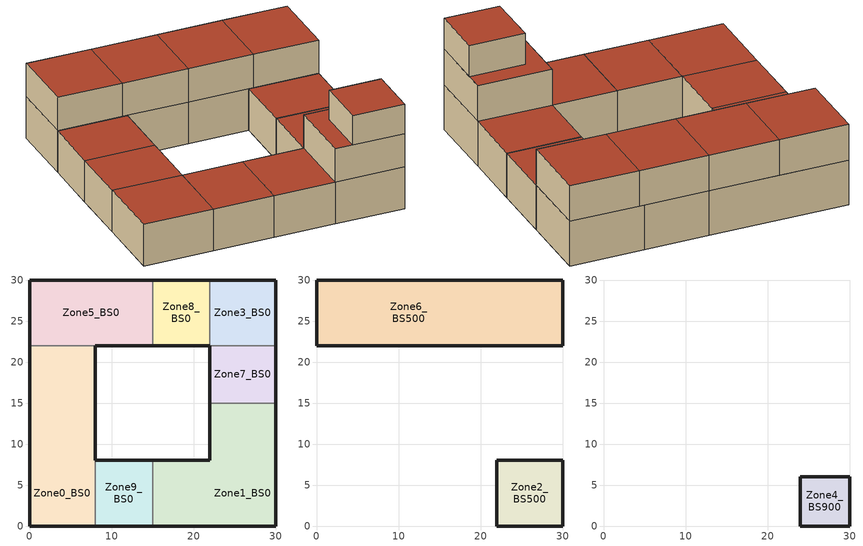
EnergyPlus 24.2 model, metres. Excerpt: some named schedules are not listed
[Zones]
Zone0_BS0
 floor ground (Generic Ground Slab): 8,8 8,0 0,0 0,8 z0; 8,15 8,8 0,8 0,15 z0; 8,22 8,15 0,15 0,22 z0
 wall outside (Generic Exterior Wall): 8,8 8,15 8,22 / 0,22 0,15 0,8 0,0 8,0 z0:5
 wall to Zone9_BS0 (Generic Interior Wall): 8,0 8,8 z0:5
 wall to Zone5_BS0 (Generic Interior Wall): 8,22 0,22 z0:5
 roof outside (Generic Roof): 0,8 0,0 8,0 8,8 z5; 0,15 0,8 8,8 8,15 z5; 0,22 0,15 8,15 8,22 z5
Zone1_BS0
 floor ground (Generic Ground Slab): 22,8 22,0 15,0 15,8 z0; 30,8 30,0 22,0 22,8 z0; 30,15 30,8 22,8 22,15 z0
 wall outside (Generic Exterior Wall): 15,0 22,0 30,0 30,8 30,15 / 22,15 22,8 15,8 z0:5
 wall to Zone9_BS0 (Generic Interior Wall): 15,8 15,0 z0:5
 wall to Zone7_BS0 (Generic Interior Wall): 30,15 22,15 z0:5
 roof outside (Generic Roof): 15,8 15,0 22,0 22,8 z5; 22,15 22,8 30,8 30,15 z5
Zone3_BS0
 floor ground (Generic Ground Slab): 30,30 30,22 22,22 22,30 z0
 wall outside (Generic Exterior Wall): 30,22 30,30 22,30 z0:5
 wall to Zone8_BS0 (Generic Interior Wall): 22,30 22,22 z0:5
 wall to Zone7_BS0 (Generic Interior Wall): 22,22 30,22 z0:5
Zone5_BS0
 floor ground (Generic Ground Slab): 15,30 15,22 0,22 0,30 z0
 wall outside (Generic Exterior Wall): 8,22 15,22 / 15,30 0,30 0,22 z0:5
 wall to Zone8_BS0 (Generic Interior Wall): 15,22 15,30 z0:5
Zone7_BS0
 floor ground (Generic Ground Slab): 30,22 30,15 22,15 22,22 z0
 wall outside (Generic Exterior Wall): 22,22 22,15 / 30,15 30,22 z0:5
 roof outside (Generic Roof): 22,22 22,15 30,15 30,22 z5
Zone8_BS0
 floor ground (Generic Ground Slab): 22,30 22,22 15,22 15,30 z0
 wall outside (Generic Exterior Wall): 22,30 15,30 / 15,22 22,22 z0:5
Zone9_BS0
 floor ground (Generic Ground Slab): 15,8 15,0 8,0 8,8 z0
 wall outside (Generic Exterior Wall): 8,0 15,0 / 15,8 8,8 z0:5
 roof outside (Generic Roof): 8,8 8,0 15,0 15,8 z5
Zone2_BS500
 floor to Zone1_BS0 (Generic Interior Floor): 30,8 30,0 22,0 22,8 z5
 wall outside (Generic Exterior Wall): 30,0 30,8 22,8 22,0 30,0 z5:9
 roof outside (Generic Roof): 22,8 22,0 24,0 24,6 30,6 30,8 z9
Zone6_BS500
 floor to Zone5_BS0 (Generic Interior Floor): 15,30 15,22 7.5,22 7.5,30 z5; 7.5,30 7.5,22 0,22 0,30 z5
 floor to Zone8_BS0 (Generic Interior Floor): 22,30 22,22 15,22 15,30 z5
 floor to Zone3_BS0 (Generic Interior Floor): 22.5,30 22.5,22 22,22 22,30 z5; 30,30 30,22 22.5,22 22.5,30 z5
 wall outside (Generic Exterior Wall): 15,30 7.5,30 0,30 0,22 7.5,22 15,22 22.5,22 30,22 30,30 22.5,30 15,30 z5:9
 roof outside (Generic Roof): 7.5,30 7.5,22 15,22 15,30 z9; 0,30 0,22 7.5,22 7.5,30 z9; 15,30 15,22 22.5,22 22.5,30 z9; 22.5,30 22.5,22 30,22 30,30 z9
Zone4_BS900
 floor to Zone2_BS500 (Generic Interior Floor): 30,6 30,0 24,0 24,6 z9
 wall outside (Generic Exterior Wall): 24,6 24,0 30,0 30,6 24,6 z9:12.5
 roof outside (Generic Roof): 24,6 24,0 30,0 30,6 z12.5
[SizingPeriod:DesignDay] Day of Month=21; Dry-Bulb Temp Range Modifier Type=DefaultMultipliers; Barometric Pressure {Pa}=100881; Rain {Yes/No}=No; Snow on ground {Yes/No}=No; Daylight Savings Time Indicator {Yes/No}=No
Name | Month | Day Type | Max Dry-Bulb Temp {C} | Daily Dry-Bulb Temp Range {C} | Humidity Condition Type | Wetbulb/Dewpoint at Max Dry-Bulb {C} | Wind Speed {m/s} | Wind Direction {Degrees; N=0, S=180} | Solar Model Indicator | Clearness (0.0 to 1.2) | ASHRAE Clear Sky Beam Optical Depth (taub) | ASHRAE Clear Sky Diffuse Optical Depth (taud) | Enthalpy at Maximum Dry-Bulb {J/kg}
Bologna-Marconi.AP Ann Htg 99.6% Condns DB | 1 | WinterDesignDay | -3.8 | 0 | Wetbulb | -3.8 | 2.1 | 210 | ASHRAEClearSky | 0
Bologna-Marconi.AP Ann Hum_n 99.6% Condns DP=>MCDB | 1 | WinterDesignDay | 1.2 | 0 | Dewpoint | -9.6 | 2.1 | 210 | ASHRAEClearSky | 0
Bologna-Marconi.AP Ann Htg Wind 99.6% Condns WS=>MCDB | 1 | WinterDesignDay | 8 | 0 | Wetbulb | 8 | 7.4 | 210 | ASHRAEClearSky | 0
Bologna-Marconi.AP Ann Clg .4% Condns DB=>MWB | 7 | SummerDesignDay | 35.1 | 13 | Wetbulb | 22.2 | 2.8 | 70 | ASHRAETau2017 |  | 0.452 | 2.209
Bologna-Marconi.AP Ann Clg .4% Condns WB=>MDB | 7 | SummerDesignDay | 31.9 | 11.6 | Wetbulb | 24.2 | 2.8 | 70 | ASHRAETau2017 |  | 0.452 | 2.209
Bologna-Marconi.AP Ann Clg .4% Condns DP=>MDB | 7 | SummerDesignDay | 28.2 | 11.5 | Dewpoint | 21.6 | 2.8 | 70 | ASHRAETau2017 |  | 0.452 | 2.209
Bologna-Marconi.AP Ann Clg .4% Condns Enth=>MDB | 7 | SummerDesignDay | 31.7 | 11.5 | Enthalpy |  | 2.8 | 70 | ASHRAETau2017 |  | 0.452 | 2.209 | 72100
Bologna-Marconi.AP January .4% Condns DB=>MCWB | 1 | SummerDesignDay | 14 | 6.6 | Wetbulb | 9.2 | 1.8 | 70 | ASHRAETau2017 |  | 0.335 | 2.47
Bologna-Marconi.AP February .4% Condns DB=>MCWB | 2 | SummerDesignDay | 16.9 | 8.5 | Wetbulb | 9.4 | 2 | 70 | ASHRAETau2017 |  | 0.358 | 2.374
Bologna-Marconi.AP March .4% Condns DB=>MCWB | 3 | SummerDesignDay | 23 | 10 | Wetbulb | 13.9 | 2.2 | 70 | ASHRAETau2017 |  | 0.389 | 2.259
Bologna-Marconi.AP April .4% Condns DB=>MCWB | 4 | SummerDesignDay | 26.3 | 10.2 | Wetbulb | 17.1 | 2.4 | 70 | ASHRAETau2017 |  | 0.431 | 2.153
Bologna-Marconi.AP May .4% Condns DB=>MCWB | 5 | SummerDesignDay | 30.9 | 10.3 | Wetbulb | 20.3 | 2.5 | 70 | ASHRAETau2017 |  | 0.438 | 2.187
Bologna-Marconi.AP June .4% Condns DB=>MCWB | 6 | SummerDesignDay | 35.1 | 11 | Wetbulb | 22 | 2.5 | 70 | ASHRAETau2017 |  | 0.452 | 2.188
Bologna-Marconi.AP July .4% Condns DB=>MCWB | 7 | SummerDesignDay | 36.9 | 11.5 | Wetbulb | 22 | 2.6 | 70 | ASHRAETau2017 |  | 0.452 | 2.209
Bologna-Marconi.AP August .4% Condns DB=>MCWB | 8 | SummerDesignDay | 37.4 | 11.5 | Wetbulb | 22.1 | 2.4 | 70 | ASHRAETau2017 |  | 0.439 | 2.247
Bologna-Marconi.AP September .4% Condns DB=>MCWB | 9 | SummerDesignDay | 32.2 | 10.4 | Wetbulb | 20.9 | 2.3 | 70 | ASHRAETau2017 |  | 0.426 | 2.271
Bologna-Marconi.AP October .4% Condns DB=>MCWB | 10 | SummerDesignDay | 27.2 | 8.2 | Wetbulb | 18.3 | 2 | 70 | ASHRAETau2017 |  | 0.402 | 2.309
Bologna-Marconi.AP November .4% Condns DB=>MCWB | 11 | SummerDesignDay | 20.1 | 6.4 | Wetbulb | 15.1 | 1.9 | 70 | ASHRAETau2017 |  | 0.37 | 2.397
Bologna-Marconi.AP December .4% Condns DB=>MCWB | 12 | SummerDesignDay | 15 | 6.3 | Wetbulb | 10.2 | 1.8 | 70 | ASHRAETau2017 |  | 0.333 | 2.495
Bologna-Marconi.AP January .4% Condns WB=>MCDB | 1 | SummerDesignDay | 12.6 | 6.6 | Wetbulb | 10.3 | 1.8 | 70 | ASHRAETau2017 |  | 0.335 | 2.47
Bologna-Marconi.AP February .4% Condns WB=>MCDB | 2 | SummerDesignDay | 15.1 | 8.5 | Wetbulb | 11.4 | 2 | 70 | ASHRAETau2017 |  | 0.358 | 2.374
Bologna-Marconi.AP March .4% Condns WB=>MCDB | 3 | SummerDesignDay | 20.7 | 10 | Wetbulb | 14.7 | 2.2 | 70 | ASHRAETau2017 |  | 0.389 | 2.259
Bologna-Marconi.AP April .4% Condns WB=>MCDB | 4 | SummerDesignDay | 24.8 | 10.2 | Wetbulb | 17.9 | 2.4 | 70 | ASHRAETau2017 |  | 0.431 | 2.153
Bologna-Marconi.AP May .4% Condns WB=>MCDB | 5 | SummerDesignDay | 28.3 | 10.3 | Wetbulb | 21.7 | 2.5 | 70 | ASHRAETau2017 |  | 0.438 | 2.187
Bologna-Marconi.AP June .4% Condns WB=>MCDB | 6 | SummerDesignDay | 31.9 | 11 | Wetbulb | 24.3 | 2.5 | 70 | ASHRAETau2017 |  | 0.452 | 2.188
Bologna-Marconi.AP July .4% Condns WB=>MCDB | 7 | SummerDesignDay | 33.2 | 11.5 | Wetbulb | 25.4 | 2.6 | 70 | ASHRAETau2017 |  | 0.452 | 2.209
Bologna-Marconi.AP August .4% Condns WB=>MCDB | 8 | SummerDesignDay | 33.1 | 11.5 | Wetbulb | 25.5 | 2.4 | 70 | ASHRAETau2017 |  | 0.439 | 2.247
Bologna-Marconi.AP September .4% Condns WB=>MCDB | 9 | SummerDesignDay | 28.8 | 10.4 | Wetbulb | 22.4 | 2.3 | 70 | ASHRAETau2017 |  | 0.426 | 2.271
Bologna-Marconi.AP October .4% Condns WB=>MCDB | 10 | SummerDesignDay | 23.6 | 8.2 | Wetbulb | 20.2 | 2 | 70 | ASHRAETau2017 |  | 0.402 | 2.309
Bologna-Marconi.AP November .4% Condns WB=>MCDB | 11 | SummerDesignDay | 18.3 | 6.4 | Wetbulb | 16.2 | 1.9 | 70 | ASHRAETau2017 |  | 0.37 | 2.397
Bologna-Marconi.AP December .4% Condns WB=>MCDB | 12 | SummerDesignDay | 13.8 | 6.3 | Wetbulb | 11.7 | 1.8 | 70 | ASHRAETau2017 |  | 0.333 | 2.495
[Building]
Building: clockwise north axis=15; terrain=City; solar distribution=FullExterior
[Site:WaterMainsTemperature]
calculation method=CorrelationFromWeatherFile
[Site:GroundTemperature:BuildingSurface]
6.3, 5.43, 6.97, 9.38, 15.67, 20.52, 23.8, 24.8, 23.1, 19.33, 14.29, 9.62
[Material] thermal absorptance=0.9
Name | roughness | thickness {m} | conductivity {W/m-K} | density {kg/m3} | specific heat {J/kg-K} | solar absorptance | visible absorptance
Generic HW Concrete | MediumRough | 0.2 | 1.95 | 2240 | 900 | 0.8 | 0.8
Generic Ceiling Air Gap | Smooth | 0.1 | 0.556 | 1.28 | 1000 | 0.7 | 0.7
Generic Brick | MediumRough | 0.1 | 0.9 | 1920 | 790 | 0.65 | 0.65
Generic Acoustic Tile | MediumSmooth | 0.02 | 0.06 | 368 | 590 | 0.2 | 0.2
Generic LW Concrete | MediumRough | 0.1 | 0.53 | 1280 | 840 | 0.8 | 0.8
Generic Roof Membrane | MediumRough | 0.01 | 0.16 | 1120 | 1460 | 0.65 | 0.65
Generic Gypsum Board | MediumSmooth | 0.0127 | 0.16 | 800 | 1090 | 0.5 | 0.5
Generic Wall Air Gap | Smooth | 0.1 | 0.667 | 1.28 | 1000 | 0.7 | 0.7
Generic 50mm Insulation | MediumRough | 0.05 | 0.03 | 43 | 1210 | 0.7 | 0.7
[Construction]
Generic Ground Slab: Generic 50mm Insulation, Generic HW Concrete
Generic Roof: Generic Roof Membrane, Generic 50mm Insulation, Generic LW Concrete, Generic Ceiling Air Gap, Generic Acoustic Tile
Generic Interior Floor: Generic Acoustic Tile, Generic Ceiling Air Gap, Generic LW Concrete
Generic Interior Wall: Generic Gypsum Board, Generic Wall Air Gap, Generic Gypsum Board
Generic Exterior Wall: Generic Brick, Generic LW Concrete, Generic 50mm Insulation, Generic Wall Air Gap, Generic Gypsum Board
[HVACTemplate:Zone:IdealLoadsAirSystem] heating supply air temp {C}=50; cooling supply air temp {C}=13; heating limit=LimitCapacity; max sensible heat capacity=Autosize; cooling limit=LimitFlowRateAndCapacity; max cooling fow rate {m3/s}=Autosize; max total cooling capacity=Autosize; heating availability schedule=HtnSch_Season; cooling availability schedule=ClnSch_Season; dehumidification type=None; humidification type=None; outdoor air method=DetailedSpecification; demand controlled vent type=None; economizer type=NoEconomizer; heat recovery type=None; sensible heat recovery effectiveness=0; latent heat recovery effectiveness=0
Name | template thermostat | outdoor air object
Zone6_BS500 | Setpoint_Zone6_BS500..Zone6_BS500 | Ventilation_Zone6_BS500..Zone6_BS500
Zone7_BS0 | Setpoint_Zone7_BS0..Zone7_BS0 | Ventilation_Zone7_BS0..Zone7_BS0
[Zone] multiplier=1; include floor area=Yes
Name | ceiling height | volume | floor area
Zone0_BS0; Zone1_BS0 | 5 | 880 | 176
Zone2_BS500 | 4 | 256 | 64
Zone3_BS0 | 5 | 320 | 64
Zone4_BS900 | 3.5 | 126 | 36
Zone5_BS0 | 5 | 600 | 120
Zone6_BS500 | 4 | 960 | 240
Zone7_BS0; Zone8_BS0; Zone9_BS0 | 5 | 280 | 56
[Lights] lighting level method=Watts/Area; return air fraction=0; radiant fraction=0.32; visible fraction=0.25
Name | zone | schedule | lighting per floor area {W/m2}
Lighting_Zone0_BS0..Zone0_BS0 | Zone0_BS0 | LghSch_Circulation | 5
Lighting_Zone1_BS0..Zone1_BS0 | Zone1_BS0 | LghSch_Circulation | 5
Lighting_Zone2_BS500..Zone2_BS500 | Zone2_BS500 | LghSch_Circulation | 5
Lighting_Zone3_BS0..Zone3_BS0 | Zone3_BS0 | LghSch_Circulation | 5
Lighting_Zone4_BS900..Zone4_BS900 | Zone4_BS900 | LghSch_Circulation | 5
Lighting_Zone5_BS0..Zone5_BS0 | Zone5_BS0 | LghSch_Circulation | 5
Lighting_Zone6_BS500..Zone6_BS500 | Zone6_BS500 | LghSch_Residential | 5
Lighting_Zone7_BS0..Zone7_BS0 | Zone7_BS0 | LghSch_Residential | 5
Lighting_Zone8_BS0..Zone8_BS0 | Zone8_BS0 | LghSch_Assembly | 8
Lighting_Zone9_BS0..Zone9_BS0 | Zone9_BS0 | LghSch_Circulation | 6
[ElectricEquipment] equipment level method=Watts/Area; latent fraction=0; radiant fraction=0; lost fraction=0
Name | zone | schedule | equipment per floor area {W/m2}
Equipment_Zone0_BS0..Zone0_BS0 | Zone0_BS0 | EqpSch_Circulation | 2
Equipment_Zone1_BS0..Zone1_BS0 | Zone1_BS0 | EqpSch_Circulation | 2
Equipment_Zone2_BS500..Zone2_BS500 | Zone2_BS500 | EqpSch_Circulation | 2
Equipment_Zone3_BS0..Zone3_BS0 | Zone3_BS0 | EqpSch_Circulation | 2
Equipment_Zone4_BS900..Zone4_BS900 | Zone4_BS900 | EqpSch_Circulation | 2
Equipment_Zone5_BS0..Zone5_BS0 | Zone5_BS0 | EqpSch_Circulation | 2
Equipment_Zone6_BS500..Zone6_BS500 | Zone6_BS500 | EqpSch_Residential | 4
Equipment_Zone7_BS0..Zone7_BS0 | Zone7_BS0 | EqpSch_Residential | 4
Equipment_Zone8_BS0..Zone8_BS0 | Zone8_BS0 | EqpSch_Assembly | 1
Equipment_Zone9_BS0..Zone9_BS0 | Zone9_BS0 | EqpSch_Circulation | 1
[ZoneInfiltration:DesignFlowRate] schedule=AlwaysOn; flow rate method=Flow/ExteriorArea; flow per exterior area {m3/s-m2}=0.0003; constant term coefficient=1; temperature term coefficient=0; velocity term coefficient=0
Name | zone
Infiltration_Zone0_BS0..Zone0_BS0 | Zone0_BS0
Infiltration_Zone1_BS0..Zone1_BS0 | Zone1_BS0
Infiltration_Zone2_BS500..Zone2_BS500 | Zone2_BS500
Infiltration_Zone3_BS0..Zone3_BS0 | Zone3_BS0
Infiltration_Zone4_BS900..Zone4_BS900 | Zone4_BS900
Infiltration_Zone5_BS0..Zone5_BS0 | Zone5_BS0
Infiltration_Zone6_BS500..Zone6_BS500 | Zone6_BS500
Infiltration_Zone7_BS0..Zone7_BS0 | Zone7_BS0
Infiltration_Zone8_BS0..Zone8_BS0 | Zone8_BS0
Infiltration_Zone9_BS0..Zone9_BS0 | Zone9_BS0
[DesignSpecification:OutdoorAir] flow rate method=Maximum; flow per person {m3/s-person}=0; flow per floor area {m3/s-m2}=0; flow per zone {m3/s}=0; air changes per hour {1/hr}=0.5; outdoor air schedule=AlwaysOn
Ventilation_Zone6_BS500..Zone6_BS500; Ventilation_Zone7_BS0..Zone7_BS0
[People] occupancy method=People/Area; people per floor area {ppl/m2}=0.05; radiant fraction=0.3; sensible heat fraction=autocalculate; activity schedule=Seated Adult Activity; carbon dioxide generation rate {m3/s-W}=3.82e-08
Name | zone | occupancy schedule
People_Zone5_BS0..Zone5_BS0 | Zone5_BS0 | OccSch_Circulation
People_Zone6_BS500..Zone6_BS500 | Zone6_BS500 | OccSch_Residential
People_Zone7_BS0..Zone7_BS0 | Zone7_BS0 | OccSch_Residential
People_Zone8_BS0..Zone8_BS0 | Zone8_BS0 | OccSch_Assembly
[HVACTemplate:Thermostat] heating setpoint schedule=Heating setpoint 18; cooling setpoint schedule=Cooling setpoint 26
Setpoint_Zone6_BS500..Zone6_BS500; Setpoint_Zone7_BS0..Zone7_BS0
[Schedule:Year]
OccSch_Assembly, OccSch_Assembly_Week 1, 1, 1, 12, 31
LghSch_Residential, LghSch_Residential_Week 1, 1, 1, 12, 31
HtnSch_Season, HtnSch_Season_Week 3, 1, 1, 4, 15, HtnSch_Season_Week 2, 4, 16, 10, 14, HtnSch_Season_Week 1, 10, 15, 12, 31
EqpSch_Assembly, EqpSch_Assembly_Week 1, 1, 1, 12, 31
OccSch_Circulation, OccSch_Circulation_Week 1, 1, 1, 12, 31
EqpSch_Circulation, EqpSch_Circulation_Week 1, 1, 1, 12, 31
ClnSch_Season, ClnSch_Season_Week 1, 1, 1, 5, 31, ClnSch_Season_Week 2, 6, 1, 9, 15, ClnSch_Season_Week 1, 9, 16, 12, 31
LghSch_Circulation, LghSch_Circulation_Week 1, 1, 1, 12, 31
OccSch_Residential, OccSch_Residential_Week 1, 1, 1, 12, 31
LghSch_Assembly, LghSch_Assembly_Week 1, 1, 1, 12, 31
EqpSch_Residential, EqpSch_Residential_Week 1, 1, 1, 12, 31
[Schedule:Week:Daily]
OccSch_Assembly_Week 1: OccSch_Assembly_Sunday0, OccSch_Assembly_Weekdays0, OccSch_Assembly_Weekdays0, OccSch_Assembly_Weekdays0, OccSch_Assembly_Weekdays0, OccSch_Assembly_Weekdays0, OccSch_Assembly_Saturday0, OccSch_Assembly_Off, OccSch_Assembly_Off, OccSch_Assembly_Off, OccSch_Assembly_Off, OccSch_Assembly_Off
LghSch_Residential_Week 1: LghSch_Residential_Sunday0, LghSch_Residential_Weekdays0, LghSch_Residential_Weekdays0, LghSch_Residential_Weekdays0, LghSch_Residential_Weekdays0, LghSch_Residential_Weekdays0, LghSch_Residential_Saturday0, LghSch_Residential_Off, LghSch_Residential_Off, LghSch_Residential_Off, LghSch_Residential_Off, LghSch_Residential_Off
HtnSch_Season_Week 1: HtnSch_Season_Sunday1, HtnSch_Season_Weekdays1, HtnSch_Season_Weekdays1, HtnSch_Season_Weekdays1, HtnSch_Season_Weekdays1, HtnSch_Season_Weekdays1, HtnSch_Season_Saturday1, HtnSch_Season_Off, HtnSch_Season_Off, HtnSch_Season_Off, HtnSch_Season_Off, HtnSch_Season_Off
HtnSch_Season_Week 2: HtnSch_Season_Off, HtnSch_Season_Off, HtnSch_Season_Off, HtnSch_Season_Off, HtnSch_Season_Off, HtnSch_Season_Off, HtnSch_Season_Off, HtnSch_Season_Off, HtnSch_Season_Off, HtnSch_Season_Off, HtnSch_Season_Off, HtnSch_Season_Off
HtnSch_Season_Week 3: HtnSch_Season_Sunday0, HtnSch_Season_Weekdays0, HtnSch_Season_Weekdays0, HtnSch_Season_Weekdays0, HtnSch_Season_Weekdays0, HtnSch_Season_Weekdays0, HtnSch_Season_Saturday0, HtnSch_Season_Off, HtnSch_Season_Off, HtnSch_Season_Off, HtnSch_Season_Off, HtnSch_Season_Off
EqpSch_Assembly_Week 1: EqpSch_Assembly_Sunday0, EqpSch_Assembly_Weekdays0, EqpSch_Assembly_Weekdays0, EqpSch_Assembly_Weekdays0, EqpSch_Assembly_Weekdays0, EqpSch_Assembly_Weekdays0, EqpSch_Assembly_Saturday0, EqpSch_Assembly_Off, EqpSch_Assembly_Off, EqpSch_Assembly_Off, EqpSch_Assembly_Off, EqpSch_Assembly_Off
OccSch_Circulation_Week 1: OccSch_Circulation_Sunday0, OccSch_Circulation_Weekdays0, OccSch_Circulation_Weekdays0, OccSch_Circulation_Weekdays0, OccSch_Circulation_Weekdays0, OccSch_Circulation_Weekdays0, OccSch_Circulation_Saturday0, OccSch_Circulation_Off, OccSch_Circulation_Off, OccSch_Circulation_Off, OccSch_Circulation_Off, OccSch_Circulation_Off
EqpSch_Circulation_Week 1: EqpSch_Circulation_Sunday0, EqpSch_Circulation_Weekdays0, EqpSch_Circulation_Weekdays0, EqpSch_Circulation_Weekdays0, EqpSch_Circulation_Weekdays0, EqpSch_Circulation_Weekdays0, EqpSch_Circulation_Saturday0, EqpSch_Circulation_Off, EqpSch_Circulation_Off, EqpSch_Circulation_Off, EqpSch_Circulation_Off, EqpSch_Circulation_Off
ClnSch_Season_Week 1: ClnSch_Season_Off, ClnSch_Season_Off, ClnSch_Season_Off, ClnSch_Season_Off, ClnSch_Season_Off, ClnSch_Season_Off, ClnSch_Season_Off, ClnSch_Season_Off, ClnSch_Season_Off, ClnSch_Season_Off, ClnSch_Season_Off, ClnSch_Season_Off
ClnSch_Season_Week 2: ClnSch_Season_Sunday0, ClnSch_Season_Weekdays0, ClnSch_Season_Weekdays0, ClnSch_Season_Weekdays0, ClnSch_Season_Weekdays0, ClnSch_Season_Weekdays0, ClnSch_Season_Saturday0, ClnSch_Season_Off, ClnSch_Season_Off, ClnSch_Season_Off, ClnSch_Season_Off, ClnSch_Season_Off
LghSch_Circulation_Week 1: LghSch_Circulation_Sunday0, LghSch_Circulation_Weekdays0, LghSch_Circulation_Weekdays0, LghSch_Circulation_Weekdays0, LghSch_Circulation_Weekdays0, LghSch_Circulation_Weekdays0, LghSch_Circulation_Saturday0, LghSch_Circulation_Off, LghSch_Circulation_Off, LghSch_Circulation_Off, LghSch_Circulation_Off, LghSch_Circulation_Off
OccSch_Residential_Week 1: OccSch_Residential_Sunday0, OccSch_Residential_Weekdays0, OccSch_Residential_Weekdays0, OccSch_Residential_Weekdays0, OccSch_Residential_Weekdays0, OccSch_Residential_Weekdays0, OccSch_Residential_Saturday0, OccSch_Residential_Off, OccSch_Residential_Off, OccSch_Residential_Off, OccSch_Residential_Off, OccSch_Residential_Off
LghSch_Assembly_Week 1: LghSch_Assembly_Sunday0, LghSch_Assembly_Weekdays0, LghSch_Assembly_Weekdays0, LghSch_Assembly_Weekdays0, LghSch_Assembly_Weekdays0, LghSch_Assembly_Weekdays0, LghSch_Assembly_Saturday0, LghSch_Assembly_Off, LghSch_Assembly_Off, LghSch_Assembly_Off, LghSch_Assembly_Off, LghSch_Assembly_Off
EqpSch_Residential_Week 1: EqpSch_Residential_Sunday0, EqpSch_Residential_Weekdays0, EqpSch_Residential_Weekdays0, EqpSch_Residential_Weekdays0, EqpSch_Residential_Weekdays0, EqpSch_Residential_Weekdays0, EqpSch_Residential_Saturday0, EqpSch_Residential_Off, EqpSch_Residential_Off, EqpSch_Residential_Off, EqpSch_Residential_Off, EqpSch_Residential_Off
[Schedule:Day:Interval]
OccSch_Assembly_Off, No, 24:00, 0
OccSch_Assembly_Weekdays0, No, 09:00, 0, 18:00, 0.3, 24:00, 0
OccSch_Assembly_Saturday0, No, 24:00, 0
OccSch_Assembly_Sunday0, No, 24:00, 0
LghSch_Residential_Off, No, 24:00, 0
LghSch_Residential_Weekdays0, No, 07:00, 1, 09:00, 0.5, 17:00, 0.2, 23:00, 0.8, 24:00, 1
LghSch_Residential_Saturday0, No, 07:00, 1, 09:00, 0.5, 17:00, 0.2, 23:00, 0.8, 24:00, 1
LghSch_Residential_Sunday0, No, 07:00, 1, 09:00, 0.5, 17:00, 0.2, 23:00, 0.8, 24:00, 1
HtnSch_Season_Off, No, 24:00, 0
HtnSch_Season_Weekdays0, No, 24:00, 1
HtnSch_Season_Saturday0, No, 24:00, 1
HtnSch_Season_Sunday0, No, 24:00, 1
HtnSch_Season_Weekdays1, No, 24:00, 1
HtnSch_Season_Saturday1, No, 24:00, 1
HtnSch_Season_Sunday1, No, 24:00, 1
EqpSch_Assembly_Off, No, 24:00, 0
EqpSch_Assembly_Weekdays0, No, 09:00, 0, 18:00, 0.3, 24:00, 0
EqpSch_Assembly_Saturday0, No, 24:00, 0
EqpSch_Assembly_Sunday0, No, 24:00, 0
OccSch_Circulation_Off, No, 24:00, 0
OccSch_Circulation_Weekdays0, No, 07:00, 0, 19:00, 0.1, 24:00, 0
OccSch_Circulation_Saturday0, No, 08:00, 0, 13:00, 0.05, 24:00, 0
OccSch_Circulation_Sunday0, No, 24:00, 0
EqpSch_Circulation_Off, No, 24:00, 0
EqpSch_Circulation_Weekdays0, No, 07:00, 0, 19:00, 0.1, 24:00, 0
EqpSch_Circulation_Saturday0, No, 08:00, 0, 13:00, 0.05, 24:00, 0
EqpSch_Circulation_Sunday0, No, 24:00, 0
ClnSch_Season_Off, No, 24:00, 0
ClnSch_Season_Weekdays0, No, 24:00, 1
ClnSch_Season_Saturday0, No, 24:00, 1
ClnSch_Season_Sunday0, No, 24:00, 1
LghSch_Circulation_Off, No, 24:00, 0
LghSch_Circulation_Weekdays0, No, 07:00, 0, 19:00, 0.1, 24:00, 0
LghSch_Circulation_Saturday0, No, 08:00, 0, 13:00, 0.05, 24:00, 0
LghSch_Circulation_Sunday0, No, 24:00, 0
OccSch_Residential_Off, No, 24:00, 0
OccSch_Residential_Weekdays0, No, 07:00, 1, 09:00, 0.5, 17:00, 0.2, 23:00, 0.8, 24:00, 1
OccSch_Residential_Saturday0, No, 07:00, 1, 09:00, 0.5, 17:00, 0.2, 23:00, 0.8, 24:00, 1
OccSch_Residential_Sunday0, No, 07:00, 1, 09:00, 0.5, 17:00, 0.2, 23:00, 0.8, 24:00, 1
LghSch_Assembly_Off, No, 24:00, 0
LghSch_Assembly_Weekdays0, No, 09:00, 0, 18:00, 0.3, 24:00, 0
LghSch_Assembly_Saturday0, No, 24:00, 0
LghSch_Assembly_Sunday0, No, 24:00, 0
EqpSch_Residential_Off, No, 24:00, 0
EqpSch_Residential_Weekdays0, No, 07:00, 1, 09:00, 0.5, 17:00, 0.2, 23:00, 0.8, 24:00, 1
EqpSch_Residential_Saturday0, No, 07:00, 1, 09:00, 0.5, 17:00, 0.2, 23:00, 0.8, 24:00, 1
EqpSch_Residential_Sunday0, No, 07:00, 1, 09:00, 0.5, 17:00, 0.2, 23:00, 0.8, 24:00, 1
[Schedule:Constant]
Name | schedule | value
 | Heating setpoint 18 | 18
 | AlwaysOn | 1
 | Seated Adult Activity | 120
 | Cooling setpoint 26 | 26
